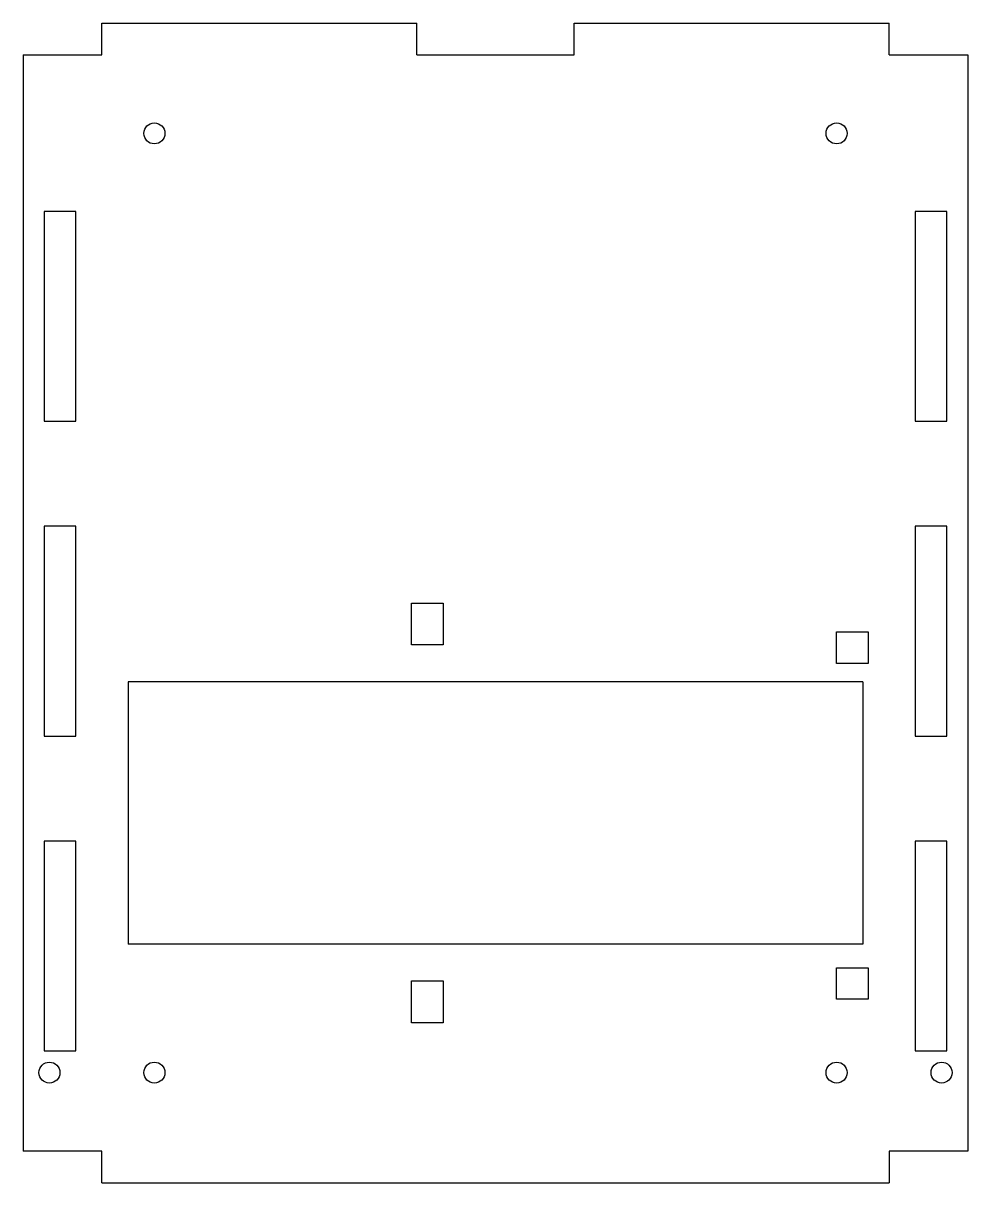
# Model space of a CAD drawing. Header units: millimetres. Extents: x -90 to 90, y -108 to 114.
import ezdxf

# ---------------------------------------------------------------- set-up
doc = ezdxf.new("R2010")
doc.units = ezdxf.units.MM

msp = doc.modelspace()

# ---------------------------------------------------------------- linework, layer by layer
at = {"color": 7, "linetype": 'Continuous', "lineweight": 25}
for p, q in [((-75, 107.5), (-75, 113.5)), ((-75, 113.5), (-15, 113.5)), ((-15, 107.5), (-15, 113.5)), ((15, 107.5), (15, 113.5)), ((15, 113.5), (75, 113.5)), ((75, 107.5), (75, 113.5)), ((-90, 107.5), (-90, -101.5)), ((-90, 107.5), (-75, 107.5)), ((-15, 107.5), (15, 107.5)), ((75, 107.5), (90, 107.5)), ((90, 107.5), (90, -101.5)), ((-80, 77.63), (-86, 77.63)), ((-86, 77.63), (-86, 37.63)), ((-80, 37.63), (-80, 77.63)), ((86, 77.63), (80, 77.63)), ((80, 77.63), (80, 37.63)), ((86, 37.63), (86, 77.63)), ((-86, 37.63), (-80, 37.63)), ((80, 37.63), (86, 37.63)), ((-80, 17.63), (-86, 17.63)), ((-86, 17.63), (-86, -22.37)), ((-80, -22.37), (-80, 17.63)), ((86, 17.63), (80, 17.63)), ((80, 17.63), (80, -22.37)), ((86, -22.37), (86, 17.63)), ((-16, 3), (-10, 3)), ((-16, -5), (-16, 3)), ((-10, 3), (-10, -5)), ((65, -2.5), (71, -2.5)), ((65, -8.5), (65, -2.5)), ((71, -2.5), (71, -8.5)), ((-10, -5), (-16, -5)), ((71, -8.5), (65, -8.5)), ((-70, -12), (-70, -62)), ((70, -12), (-70, -12)), ((70, -12), (70, -62)), ((-86, -22.37), (-80, -22.37)), ((80, -22.37), (86, -22.37)), ((-80, -42.37), (-86, -42.37)), ((-86, -42.37), (-86, -82.37)), ((-80, -82.37), (-80, -42.37)), ((86, -42.37), (80, -42.37)), ((80, -42.37), (80, -82.37)), ((86, -82.37), (86, -42.37)), ((70, -62), (-70, -62)), ((65, -66.5), (71, -66.5)), ((65, -72.5), (65, -66.5)), ((71, -66.5), (71, -72.5)), ((-16, -69), (-10, -69)), ((-16, -77), (-16, -69)), ((-10, -69), (-10, -77)), ((71, -72.5), (65, -72.5)), ((-10, -77), (-16, -77)), ((-86, -82.37), (-80, -82.37)), ((80, -82.37), (86, -82.37)), ((-75, -101.5), (-90, -101.5)), ((-75, -107.5), (-75, -101.5)), ((90, -101.5), (75, -101.5)), ((75, -101.5), (75, -107.5)), ((-75, -107.5), (75, -107.5))]:
    msp.add_line(p, q, dxfattribs=at)
for centre in [(-65, 92.5), (65, 92.5), (-85, -86.5), (-65, -86.5), (65, -86.5), (85, -86.5)]:
    msp.add_circle(centre, 2, dxfattribs=at)

doc.saveas('drawing.dxf')
